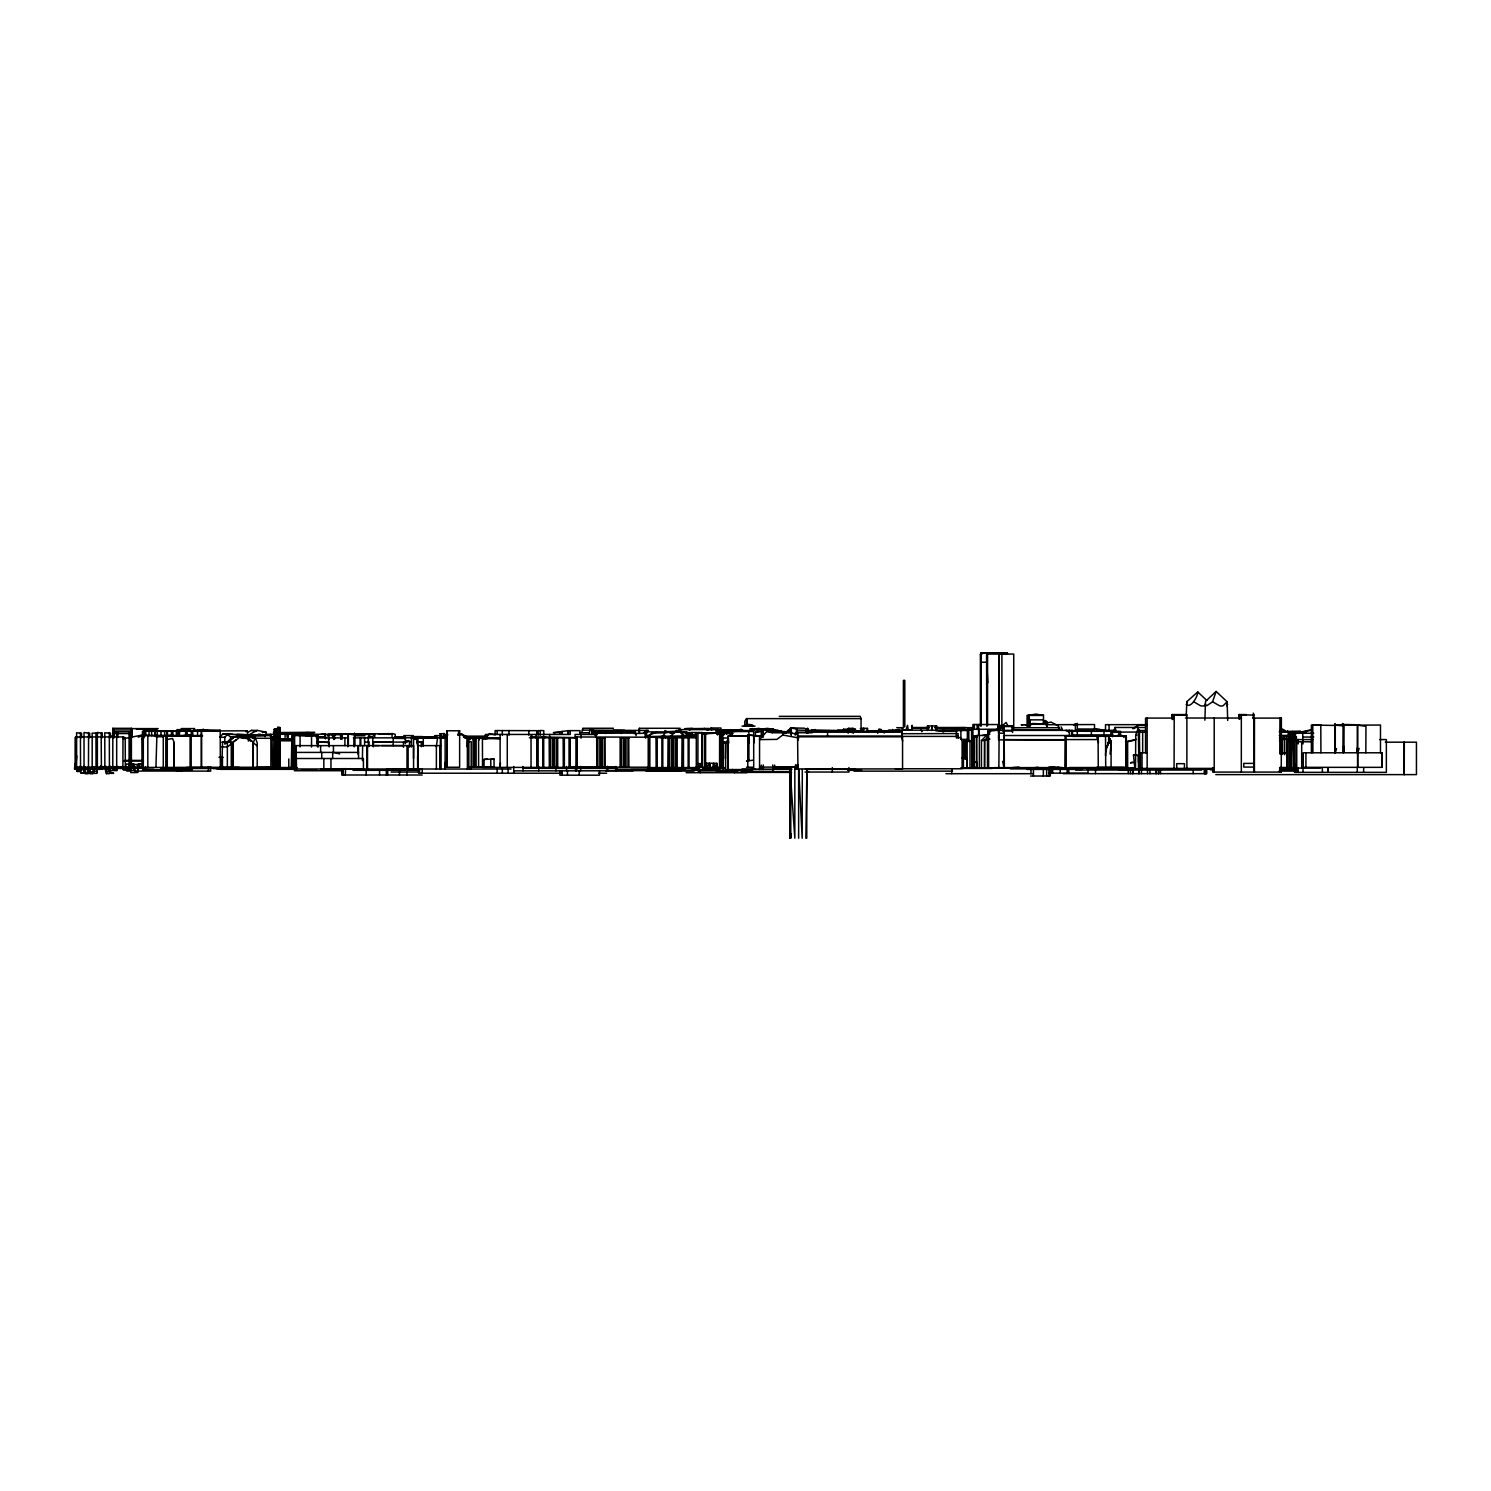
<?xml version="1.0" encoding="UTF-8"?>
<svg xmlns="http://www.w3.org/2000/svg" width="1491" height="1491" viewBox="0 0 1491 1491"><rect width="100%" height="100%" fill="white"/><g stroke="black" fill="none" stroke-linecap="round" stroke-linejoin="round"><path stroke-width="1.5" d="M806.743 838.203L806.873 769.598L805.885 838.203M145.559 735.548L145.578 731M413.547 758.434L413.603 745.63L294.696 745.63L294.696 769.132M720.172 746.376L720.246 737.076M1112.435 735.939L1112.435 734.895L1072.588 734.895L1072.868 736.405L1122.369 736.069M1138.397 762.218L1138.453 755.508L1133.477 754.968L1134.8 768.145L1130.513 768.145M167.439 735.398L167.495 731M1105.651 755.657C1104.458 749.321 1115.249 726.508 1106.937 747.047L1108.614 741.884L1111.075 741.567L1111.075 767.287M171.968 735.398L172.024 731L161.27 731.075M725.371 758.77L725.651 742.816L724.086 742.015L722.874 742.648L725.651 742.648L725.651 770.176M1294.952 763.765L1294.859 768.256L1294.859 731.876L1302.78 731.876L1302.78 740.934M236.435 736.069L264 735.566M467.093 746.823L467.373 737.896M902.279 733.721L902.279 738.082L902.335 736.405L958.154 736.405L958.21 738.082L959.869 737.43M958.154 736.405L958.079 738.082L958.079 733.553L902.148 733.721M1335.19 741.4L1334.762 752.787L1334.762 725.427L1343.671 724.477L1343.671 752.787L1343.577 745.947M846.515 730.665L811.458 729.956M790.994 833.618L790.789 838.203L790.789 767.306L789.932 838.203L789.932 767.306L794.833 838.203L794.833 767.306M945.574 730.795L939.405 730.646M790.286 732.659L790.547 727.869L804.693 728.223M1287.18 764.622L1286.919 769.095L1296.07 769.095M639.099 732.286L639.359 728.298L680.138 728.279M1186.202 715.978L1186.855 701.646L1197.739 691.954L1206.815 700.416M500.436 763.001L500.1 767.399L500.1 734.448M76.731 755.788L75.78 767.157L75.78 736.945L122.989 736.945L125.188 737.616L125.337 768.35L122.337 768.35L122.448 766.672M1204.877 720.172L1205.511 701.385L1216.134 691.433L1227.13 701.776L1227.708 720.451M1295.884 736.647L1294.859 741.083L1293.592 739.611L1313.068 739.573M1110.087 754.092L1111.075 743.077L1108.894 741.903M131.599 728.614L130.742 729.751L131.506 728.26L131.991 733.572L130.761 731.783L115.422 731.783L113.95 733.572L132.233 733.572L130.761 731.783M113.95 738.082L113.95 729.975L112.813 728.316L112.776 770.549L109.775 770.549M1227.708 704.292L1226.571 705.783M196.868 730.404L220.351 730.46L201.453 730.18L201.453 767.287L201.453 730.18M1105.707 767.287L1105.521 735.846L1065.114 735.976L1064.854 767.846M1096.891 738.045L1097.152 735.976M1091.151 730.348L1081.553 730.814M447.058 730.776L446.629 767.25L459.638 767.25L459.638 730.776L447.058 730.776L447.058 767.25M1284.459 731.485L1300.45 731.112M762.628 736.834L763.299 732.472M790.789 731.969L766.859 731.429L759.553 739.611L776.811 739.387L782.775 735.007L783.67 731.429L797.555 734.299L797.965 768.927M1124.121 737.467C1120.934 735.92 1127.289 734.541 1126.357 737.281L1126.357 767.287L1096.891 767.287M1106.303 736.256L1113.032 735.343M354.262 746.823L354.541 733.05L354.933 745.63M807.358 729.341L807.6 728.093L807.824 732.118M277.419 767.287L277.419 728.838L277.736 727.366L279.879 727.366L279.581 767.287M892.326 730.404L899.185 729.434L899.968 731.28M690.519 736.051L692.066 735.808M113.316 737.057L114.267 732.677M581.881 732.249L582.795 728.26L613.416 728.26M853.355 732.323L853.094 731.391M960.838 738.082L962.124 741.307L962.124 768.76L895.439 768.76M605.7 733.591L606.259 731.485L621.728 731.69M621.169 733.591L621.728 731.522M797.965 740.3L798.878 736.815L901.477 736.796L902.558 740.3L902.558 768.927L795.467 768.927L795.467 764.92M1291.933 748.445C1293.573 700.136 1290.572 770.064 1291.653 768.275M999.995 730.404L1001.374 725.465L999.921 725.539L998.336 730.404M772.767 731.391L773.195 729.9L774.668 731.391M293.056 762.926L291.789 767.325L291.789 735.566L300.12 735.566M437.553 738.026L436.304 746.823M717.227 731.485L717.6 730.217L718.532 731.485L717.972 729.341L717.227 731.093M1336.514 748.631L1335.284 752.787L1335.284 725.185L1343.447 725.837L1343.447 752.787M180.43 731.596L181.343 728.577L194.482 728.577L194.613 731.112L193.103 731.112M193.7 731.112L194.482 728.577M1343.671 724.477L1343.298 725.483L1342.534 723.62L1342.254 725.166L1357.276 725.166L1357.276 752.787L1356.996 748.184M1357.798 752.787L1359.14 748.389M1113.777 731.485L1115.007 727.459L1144.939 727.459M636.098 735.641L635.781 733.143L597.276 733.143L595.785 737.318M1227.13 701.776L1223.067 705.783A7.269 5.051 28.9 0 1 1219.563 705.783L1212.593 701.776L1216.134 691.433M1135.527 768.909L1135.732 735.156L1138.323 727.832L1139.031 773.643M248.27 741.083L249.575 737.467L255.241 737.43L257.216 742.891L257.216 767.287L139.017 767.474L142.223 767.548M255.241 737.43L253.265 742.891L253.265 767.287M1043.383 723.974L1032.704 723.508L1030.169 725.241M788.758 731.429L789.652 729.136L790.621 730.273M176.553 730.907L177.038 729.639L190.158 729.639M591.647 734.448L591.647 730.59L590.156 728.969L588.908 734.448M678.163 731.541L679.076 729.602L716.873 729.602L717.525 734.988M980.388 725.8L980.388 654.474L981.041 652.797L1007.431 653.319L981.041 652.797M1186.202 704.479C1191.011 708.989 1198.168 695.533 1197.739 691.954M1006.686 654.419L1007.338 652.797M716.071 731.559L716.873 729.602M943.523 730.851L945.48 730.795M898.887 732.286L899.334 731.224L889.997 731.261L889.531 732.286M1334.408 725.036L1335.023 723.62L1335.768 725.465L1311.39 725.036L1311.39 752.787M285.974 738.94L292.609 738.94M748.78 724.794L745.798 726.042A4.38 1.118 -18.2 0 1 744.214 726.061C743.338 724.104 754.055 723.657 752.825 726.378A3.97 1.435 27.5 0 1 752.396 726.471M842.993 730.199L843.85 732.062L843.589 730.553M1012.538 732.435L1012.538 725.8L1004.244 725.8L1003.965 767.79L1002.697 761.342M333.816 739.611L333.108 734.523L332.381 736.032L333.406 734.019L336.724 734.019L333.406 735.343L333.406 734.019M327.517 736.032L328.244 734.523L333.108 734.523M984.545 740.114L987.433 738.996L988.384 732.621L987.061 739.145L989.931 739.126L984.6 740.114L984.545 767.79L984.6 740.114L986.166 739.499M987.34 735.249L988.458 733.032L989.167 733.796M936.106 727.943L964.248 727.683M227.75 734.206L222.588 734.206L219.717 737.225L224.824 737.225L227.75 734.206L264.746 735.138M862.022 731.056L863.438 728.354L861.817 731.056M401.265 737.56L404.024 738.418L393.307 738.38M1002.343 726.844L1000.032 726.844L998.336 729.938L998.541 733.218L1003.89 733.218L1003.778 730.366M458.11 733.553L459.638 730.776M595.841 735.697L597.276 733.143M270.822 735.566L244.021 735.585L242.437 738.325L243.89 738.25C248.382 732.603 241.896 739.741 246.295 738.231C250.786 732.566 244.692 739.312 248.307 738.12L250.041 735.585L252.762 738.25L270.896 738.306L272.052 737.132L269.722 735.566M324.479 737.43L325.299 734.28L321.105 734.262M156.369 729.882L156.704 728.614M998.038 729.938L1000.032 726.844M744.792 725.875L744.792 721.29L746.544 718.625L861.071 718.625L861.071 730.907M942.964 732.006L943.952 728.633L955.787 728.633L957.073 729.789M114.173 733.572L115.422 731.783M669.962 733.106L670.838 731.876L646.293 731.857L645.361 732.864L646.684 731.857L646.684 736.368M138.253 767.679L142.074 767.902L141.869 738.548L144.441 735.324L202.552 735.585L200.223 735.361M245.493 734.746L237.144 734.336M706.454 763.243L709.455 763.243L706.454 767.325L706.51 763.243M1293.293 768.256L1293.256 736.517L1294.747 734.448M750.681 731.522L752.731 731.522L752.731 730.404L748.911 731.13L748.911 760.634M351.596 734.634L374.707 734.355M356.778 733.889L354.728 736.796M368.389 736.796L370.476 733.889L392.841 733.628L395.264 734.355L395.264 736.796M368.389 736.61L372.657 736.759L375.266 733.889L352.174 733.889M943.113 729.919L943.952 728.633M662.489 736.442L666.123 731.708L676.113 731.242L678.666 731.261L684.406 735.734M169.937 731.335L171.409 731.075L171.465 735.398M487.762 735.678L489.402 733.572L495.273 734.839M173.217 731.075L181.287 731.112L160.581 731.335L176.311 731.093L176.46 735.92M723.079 734.783L724.123 733.46M340.358 736.2L342.483 734.131M786.037 733.181L788.739 729.845L784.974 733.181M726.434 734.355L728.484 731.839M721.849 737.132L726.061 732.1L732.174 734.168M911.597 726.005L912.324 729.733L908.261 729.733L907.479 725.316L906.062 729.733M1288.951 769.095L1288.951 736.871L1290.61 735.007M1295.045 741.157L1291.653 741.064L1294.859 741.064L1294.02 740.263A6.057 2.572 -2.1 0 1 1293.592 739.722L1293.592 739.722M720.936 734.597L723.675 731.596L726.564 732.64M726.061 732.1L721.979 735.454L725.595 731.596M180.448 731.168L181.753 731.168M1047.092 726.751L1047.092 722.259L1045.247 720.563L1043.681 724.291L1031.045 724.291M141.869 738.548L144.907 735.417M981.469 767.716L981.469 740.524L991.44 730.59L994.516 730.59M987.34 737.747L984.507 740.561L981.469 740.524M724.086 742.015L725.185 742.648L727.888 740.226M1045.191 720.582L1043.383 722.259L1047.092 722.259L1045.247 720.563M469.87 739.07L471.454 737.598L486.718 737.393M1212.593 701.776L1206.815 705.69L1204.877 704.237M877.64 733.292L879 729.248L884.126 731.466M670.111 736.517L676.113 731.242M252.911 767.287L252.911 741.81L247.767 737.71L239.697 737.169L227.359 746.991L221.768 746.916M225.644 743.618L232.316 737.169L239.697 737.169M886.362 732.081L888.468 732.081M1000.815 726.807L1006.145 722.464L1008.214 726.434M647.243 736.983L652.07 733.05L664.166 732.882L666.123 731.708M645.976 737.821L644.932 731.41L644.112 732.845L646.684 731.857M668.639 732.342L666.347 732.752M236.1 739.741L230.788 743.45L230.77 742.313M647.84 736.554L681.722 735.939M478.313 737.915L474.585 737.765L473.43 739.443L476.114 739.443M403.465 742.704L406.521 740.58L411.404 742.499L408.459 740.58L403.465 742.704L403.465 747.252M276.32 729.397L274.139 729.397L274.139 766.97L274.642 729.062M1284.161 739.163L1288.69 736.088L1284.552 736.088L1279.595 739.424M1133.682 728.633L1138.714 725.278L1146.206 725.017M245.754 731.652L247.077 730.795L247.916 735.175M676.318 730.329L679.281 730.627M203.54 731.019L247.077 730.795M1130.532 762.87L1132.209 762.05M1120.281 736.256L1121.772 736.014M1132.694 728.633L1138.285 725.278L1145.815 725.017M426.948 738.343L428.364 737.486M1075.85 724.738L1073.818 724.756L1077.378 723.545L1077.266 735.231M1073.818 724.756L1077.378 723.545M689.42 730.124L692.402 728.354L684.872 728.689L708.971 728.447M249.948 734.224L257.328 730.422L266.013 732.118L266.013 735.193M247.581 732.361L251.345 730.422L257.328 730.422M1058.163 726.862L1059.467 730.087L1012.408 729.565M1061.07 726.862L1062.375 729.285L1059.467 729.285M728.801 743.003L728.13 736.368L731.41 735.883L731.41 731.522L735.119 731.522M974.182 736.386L975.822 736.647M1105.521 735.846L1126.283 735.846M755.471 732.472L763.299 730.963L755.471 731.82L755.471 735.715L753.7 736.219L754.055 742.872M644.839 736.983L656.599 732.137M973.399 736.479L973.567 767.79M975.822 736.945L975.729 735.939L975.412 736.945M1134.8 762.386L1130.607 762.852M1205.306 705.336L1204.243 705.746A7.194 5.125 28.3 0 1 1200.516 705.746L1193.788 701.814M974.033 736.535L972.598 736.722L972.598 767.79M469.59 739.145L473.057 737.84L473.057 766.821M972.002 767.79L972.002 736.945L975.729 735.939M982.159 735.492L989.894 734.075M975.412 736.666L977.034 736.945M973.232 736.945L977.034 736.088M347.813 746.823L347.813 733.889L354.262 733.889M138.234 737.132L144.236 735.156M856.412 730.832L850.988 732.472L857.791 730.832M487.352 738.66L482.562 738.66L486.047 737.635M753.7 736.219L761.286 735.715L761.286 731.82M782.346 732.901L788.664 732.733M1290.106 734.373L1292.25 734.057M558.361 732.491L553.385 732.659L567.941 730.702L568.593 733.013M671.323 733.087L675.442 731.969M417.294 742.294L423.22 741.773L423.22 746.339M973.083 762.162L976.866 762.367L976.866 767.343L973.083 767.343L973.083 762.162L975.095 761.733M1286.919 742.257L1286.808 769.095L1286.919 740.692L1288.466 740.319M218.916 768.051L222.923 767.101M150.125 731.168L162.072 731.019L160.581 731.019M161.326 736.069L202.459 736.069M1045.116 723.415L1051.062 722.091L1057.1 725.26M1300.618 732.23L1292.026 733.647L1293.741 733.628M1297.86 732.715L1312.36 729.49M1299.201 732.92L1310.328 730.441M1127.438 767.902L1127.438 741.773L1134.819 740.17M878.05 731.168L883.529 731.168M1125.575 741.717L1136.403 739.35M957.464 729.714L956.421 729.863M166.899 767.157L166.899 739.611L172.471 738.474L174.242 742.593L174.242 767.157M218.413 730.944L217.481 731.41L218.767 730.87M148.783 731.075L156.462 731.335L143.937 730.981L143.937 737.97M123.213 738.79L144.236 734.634M298.778 735.566L311.544 735.79L311.544 747.047M745.165 731.298L767.53 728.354L772.767 729.379L772.767 732.472M672.571 732.827L681.07 731.224L670.335 732.901M712.251 732.957L702.559 733.907L719.631 732.957L719.538 771.108M729.453 731.485L741.456 729.285M194.892 731.112L203.932 729.453L193.439 730.46M458.11 734.765L462.061 734.224L467.373 737.039L467.373 769.132M457.7 735.026L462.061 734.224M972.002 736.945L973.232 736.722M1076.763 731.503L1084.889 730.068M1288.466 742.257L1289.286 734.355L1295.772 733.423M843.589 730.18L855.554 729.211L843.589 729.211L843.72 730.553M1029.61 722.874L1028.324 715.438L1035.928 714.077L1040.308 714.897M957.986 729.845L965.478 729.845M753.999 729.155L758.49 728.354L767.697 729.994M957.874 729.658L959.328 729.826M772.114 730.851L773.344 730.665C747.736 727.85 736.815 729.434 772.767 729.379M753.011 760.168L746.506 761.193L749.433 760.168M686.084 734.112L688.32 733.553L686.587 731.969L678.666 731.261M1033.748 767.79L1038.146 767.213M960.8 729.919A7.865 0.988 -7.6 0 1 960.111 729.546L960.111 729.509A7.94 0.988 -5.6 0 0 960.577 729.714L967.994 729.621A7.902 1.118 7.2 0 0 970.697 730.012M484.053 766.97L484.053 759.422L487.333 759.012M469.311 766.821L494.043 766.97L494.043 759.012L490.781 759.404L490.781 766.97M967.379 729.602L970.753 729.863M159.686 731.335L154.84 731L155.008 735.548L154.84 731L159.686 730.888L149.025 731.056L149.025 735.603M620.368 737.765L628.885 737.933L620.368 737.765L620.368 767.213M728.204 770.176L728.13 736.107L748.557 735.79L731.41 735.883M965.907 729.863L969.858 729.863M227.508 734.653L230.565 736.834L237.088 736.219M596.68 737.747L605.197 737.877L596.68 737.747L596.81 767.213M1025.454 724.906L1026.908 724.794M1012.408 767.585L1019.117 767.064M676.653 767.585L676.653 737.784L689.047 737.896L689.047 767.585M1279.52 740.412L1282.651 740.188M688.917 737.784L696.297 737.784L695.086 736.759L647.411 736.759L662.787 737.896L662.787 767.585M662.787 737.896L676.784 737.896L676.784 767.585M529.435 737.765L543.712 737.877L543.712 767.399M543.563 737.765L557.69 737.877L557.69 767.399M557.541 737.765L577.092 737.691L577.092 767.399M1064.928 735.827L1069.438 735.529L1069.438 730.366M177.727 731.335L181.287 731.13L167.067 730.963L167.067 735.398M441.616 733.702L439.621 733.814L444.579 733.591L444.579 737.97M731.783 731.354L738.753 731M170.421 731.261L176.18 730.963M688.357 732.621L689.848 732.547L691.544 736.461M973.884 767.79L973.884 736.274L976.698 736.834M151.616 731.168L157.207 731.242L154.747 731.075M633.712 733.572L645.976 733.199M180.691 731.13L143.937 730.981M1127.438 741.773L1127.494 767.902M308.525 735.79L315.309 735.603M1291.187 734.057L1295.679 734.168M363.618 733.852L364.773 733.814M972.523 741.176L963.671 740.934L963.671 759.161M266.199 734.336L274.866 734.28M270.393 734.28L271.996 736.684L275.705 736.629M854.883 730.031L851.212 729.211M500.23 737.915L471.454 737.598M370.215 733.852L372.172 733.814M689.382 733.814L690.78 733.796L677.492 731.41M221.768 767.287L222.588 742.108L231.273 742.313L231.273 767.287M1001.225 654.139L1007.506 654.064M1028.324 715.438L1042.507 715.438M1186.873 768.405L1186.873 714.935L1185.475 714.58M806.072 732.1L806.072 728.801L807.824 728.782M361.325 733.982L337.506 734.131M940.896 731.019L944.157 731.559L944.232 730.609L937.932 730.665M742.481 730.087L716.034 730.758L742.648 731.224M183.71 735.398L185.313 735.398M469.106 738.175L473.057 738.138M225.644 742.313L221.768 742.127M980.388 654.474L981.842 654.456M182.815 731.13L185.629 731.13L185.629 734.373L187.121 735.249L192.712 735.249L192.712 731.112M124.051 760.988L143.471 760.969M202.944 730.46L207.976 730.441M613.025 730.31L648.473 730.478L645.771 730.478M940.896 730.925L944.772 730.925M110.446 737.71L110.446 733.181L104.761 732.771L104.873 768.35L104.91 766.337M102.283 737.765L102.283 733.237L101.164 733.237L101.407 768.275L104.407 768.275L104.37 766.467M1121.232 732.081L1137.279 732.062M287.167 734.243L288.248 734.243L288.248 737.43M286.011 738.996L291.77 738.996M981.115 662.246L986.725 662.246L987.769 682.803M1028.79 714.823L1043.514 714.823L1043.439 724.384M1171.945 714.58L1186.072 714.58M1246.29 714.58L1239.096 714.58L1239.096 719.184M1246.271 714.729L1239.86 714.729L1254.024 715.121L1254.117 772.077M779.234 716.351L860.195 716.351L861.071 718.625M1174.33 718.084L1145.554 718.084L1145.554 752.787M1185.475 718.01L1241.444 718.047M1252.664 718.103L1281.384 718.103L1281.254 772.077L1212.686 772.077L1212.686 767.567M1030.02 719.855L1043.439 719.855M1028.194 724.738L1027.672 727.291M1045.116 724.738L1094.524 724.551L1094.524 729.379L1077.359 729.379L1100.097 729.416M1146.803 724.663L1105.521 724.663L1105.521 731.224M1312.77 724.701L1320.914 725.371L1312.77 724.701L1312.9 752.787M1342.254 724.775L1356.885 724.775L1342.142 724.44M1026.982 724.924L1021.223 724.831L1022.677 724.924M1357.928 725.166L1365.961 726.397L1365.831 752.787M1343.447 725.837L1343.316 752.787M741.978 726.136L755.061 726.136M1002.679 726.508L1012.203 726.564L1012.501 730.925L1002.977 730.925L1002.679 726.564L1002.977 730.925L1001.374 725.465M997.833 726.937L999.585 726.937M912.362 727.571L929.173 727.571M934.54 727.571L966.149 727.571M896.725 727.683L903.416 727.683M912.194 727.683L928.241 727.683M935.118 727.683L974.089 727.683M710.48 727.999L720.936 727.999L720.936 730.105M901.216 727.906L903.136 727.906M912.865 727.943L929.135 727.943M112.813 728.316L130.873 728.316M277.736 727.366L280.084 728.018L280.084 767.287L274.959 767.287L274.959 729.099L277.624 729.099L277.624 767.287M158.195 728.614L130.742 728.614L130.742 729.751M862.32 728.633L864.65 728.633L860.326 728.633M589.653 729.024C592.523 726.881 597.108 734.821 593.176 730.59L591.647 730.59M790.547 727.869L790.789 732.659L791.069 728.093L796.529 728.894L796.921 732.976M1280.545 729.043L1285.317 730.739M136.445 729.229L156.704 729.229M274.139 729.397L278.761 729.211M708.225 729.453L713.723 729.453M769.412 729.192L773.512 729.192L775.544 731.857L775.544 730.329M1000.405 729.211L967.361 729.341L967.361 741.456L968.815 741.251L968.815 729.341M957.092 729.639L964.472 729.639M113.95 729.975L131.991 729.975M772.636 730.087L781.918 730.981L771.369 730.981M796.921 730.087L815.502 730.553L815.186 729.49M888.487 730.068L891.32 730.068M1093.854 730.05L1077.266 730.348M1139.105 729.956L1139.683 768.909M582.366 730.124L589.411 730.124M624.58 730.366L592.02 730.143M715.531 730.199L742.648 730.273M771.369 730.273L778.097 730.329M837.569 730.18L845.192 730.18M895.83 730.124L968.516 730.273M1100.488 730.348L1114.392 730.31M1139.683 730.515L1145.908 730.534M177.261 730.441L181.101 730.441M187.698 730.46L189.692 730.46M718.532 731.485L718.382 730.217L751.389 730.609M967.64 730.441L945.946 730.795L948.071 730.832M1072.327 731.224L1065.823 730.478L1069.774 731.224M1069.215 730.646L1087.722 730.646M806.277 730.888L863.419 730.739M867.93 730.739L893.482 730.739M935.621 730.739L957.278 730.795M205.441 731.112L142.465 731.168L142.465 737.97M866.122 731.261L873.186 731.261M1069.215 731.056L1082.559 731.168M1084.292 731.298L1120.449 731.298L1120.449 735.846M1279.446 731.224L1286.155 732.1M731.41 731.522L748.557 731.522M808.383 731.354L812.781 731.354L812.166 732.789L795.523 732.696L795.243 735.138M880.734 729.155L880.734 731.466L889.997 731.261M262.081 732.118L266.013 732.118M635.446 731.69L595.133 731.69L595.133 735.454M780.445 731.857L789.019 731.932M866.718 732.193L861.425 730.832M599.829 732.193L605.98 732.193M796.287 732.211L902.241 732.193M1139.683 732.249L1145.908 732.249M1279.334 732.1L1288.243 732.1L1288.243 735.417M89.721 737.803L89.721 733.292L84.018 732.51L84.055 773.251L81.036 773.251L81.11 766.579M273.375 732.547L275.518 732.547M278.537 732.547L314.75 732.267M681.499 732.547L684.089 732.547M702.298 732.528L690.799 732.528L690.799 736.051M787.378 732.305L791.777 732.305M1305.855 732.528L1288.243 732.528L1287.516 730.925L1287.255 732.1M81.558 737.747L81.558 733.218L76.619 732.771L76.619 767.101M97.362 767.157L97.362 732.566L98.499 732.566M305.003 732.677L309.084 732.566M722.576 732.845L695.496 732.845L695.496 737.43M773.959 732.771L782.533 732.771M112.887 732.92L117.808 732.92L117.808 737.486M726.974 733.497L733.087 733.497M1301.419 733.274L1313.72 733.274M1289.622 768.275L1289.622 733.553L1291.001 733.553L1291.001 768.275M279.954 737.43L279.954 734.224L281.501 734.224M258.465 734.224L260.44 734.224M279.339 734.28L350.59 734.262M185.629 734.373L192.712 735.249M304.388 734.28L300.231 734.243M595.785 734.448L575.097 734.448L575.097 738.157M328.244 734.523L341.924 734.783L341.924 739.35M447.896 734.895L443.833 734.895L443.833 737.896M696.446 734.802L692.402 734.802L692.197 736.498L692.197 732.528M747.774 735.026L753.011 735.473L747.774 735.026L747.774 767.25M1117.393 735.343L1121.772 735.343M1135.732 735.156L1136.962 735.156M244.021 735.585L250.078 735.585M264.764 735.566L265.901 735.566M403.763 735.603L413.268 735.603M434.85 735.641L442.026 735.641M681.722 737.542L682.543 735.622M987.079 735.436L976.698 735.436L976.698 767.79M1072.756 735.529L1003.965 735.529L1003.965 767.79M1279.334 735.417L1289.529 735.417M298.778 735.361L311.544 735.79M356.666 735.808L364.866 735.808M696.39 735.939L687.146 735.939L694.545 737.225M755.471 735.715L761.286 735.715M110.073 736.107L114.49 736.107M144.385 735.398L156.835 736.069M434.496 736.144L435.707 736.144M463.533 736.144L487.613 736.144M728.13 736.107L748.911 736.107L749.265 742.798M797.648 732.211L797.648 736.014L902.241 736.014L902.39 737.3M1065.114 735.976L1098.084 736.032L1098.271 767.846M315.831 736.74L324.479 736.722M411.367 736.573L422.549 736.573M163.283 767.157L163.283 736.759L155.94 736.759L156.89 735.548L155.94 767.157M394.891 736.796L401.694 736.796M434.403 736.871L431.626 736.796L433.154 736.871M479.096 736.964L486.476 737.001M530.554 736.759L577.092 737.691M1288.951 736.871L1290.498 736.871M398.004 737.057L399.756 737.057M400.669 737.132L405.272 737.132M412.187 737.132L437.105 737.132M439.696 737.15L444.057 737.15M463.608 737.15L486.867 737.15M575.861 736.964L648.641 737.206M720.004 737.076L720.973 737.076L720.973 767.325M1302.649 737.057L1313.832 737.057M401.135 737.337L405.608 737.337M412.299 737.337L436.882 737.337M439.864 737.486L445.809 737.337M463.738 737.244L481.798 737.281M240.386 737.71L247.767 737.71M271.138 737.654L276.021 737.71M393.307 738.008L404.956 737.747M411.572 737.84L436.919 737.747M439.938 737.747L445.324 737.747L353.348 737.896M1279.502 737.579L1283.919 737.579M316.577 737.896L347.813 737.896M486.774 738.026L466.366 737.896L461.036 734.224M722.147 737.989L728.503 737.989M1279.502 738.064L1283.919 738.064M412.802 738.213L419.642 738.213M464.838 738.175L487.687 738.175M482.544 738.66L500.1 738.66M1282.651 754.502L1282.651 738.735L1289.622 738.735M278.985 739.182L292.199 738.996M279.879 739.238L293.242 739.238M960.894 739.35L968.665 739.35M1282.651 738.735L1289.324 739.256M271.53 739.741L276.115 739.741M1065.114 739.685L1004.17 739.666L1064.76 740.114M1379.734 739.573L1386.35 739.573L1386.35 772.357L1294.523 772.357L1294.523 739.573M998.579 735.436L998.672 739.871L1004.095 739.871M1098.271 739.573L1066.214 739.573L1066.009 736.032M963.671 740.934L965.124 740.934L965.124 759.068M1286.919 740.692L1288.951 740.692M965.124 741.139L973.232 741.139M970.865 741.325L962.962 741.456L962.962 759.161M973.027 741.325L971.573 741.325L971.573 729.323M417.219 741.773L423.22 741.773M468.864 741.642L471.212 741.642L471.212 769.132M1296.741 741.791L1312.471 741.791M364.643 742.164L368.929 742.164L368.929 746.488M372.974 746.451L372.974 742.089L407.229 742.089M1385.307 742.183L1416.45 742.183L1416.45 774.612L1215.78 774.612M231.273 742.313L225.887 742.313L225.887 743.301L233.919 737.318L226.129 743.301L226.129 742.313M329.176 742.425L316.875 741.978L329.176 742.425L329.176 746.861M372.974 742.089L393.046 742.089M1108.167 743.077L1111.075 743.077M440.87 745.63L417.573 745.63L417.573 739.35M358.586 752.415L296.224 752.415L296.504 769.132M1280.024 752.75L1284.962 752.843M1147.157 752.787L1140.429 752.787L1140.429 768.405L1214.214 768.405M1279.912 752.843L1286.528 752.843M219.009 757.279L223.128 757.279M961.956 757.857L967.193 757.857L967.193 767.94M296.355 758.509L363.413 758.509L363.413 769.132M484.053 759.422L494.043 759.012M124.573 760.391L142.689 760.391M713.835 763.299L716.854 763.299L716.854 767.325L713.835 763.299L713.835 767.325M700.975 763.616L697.956 763.616L700.919 767.325L700.975 763.616L700.919 767.325M1254.099 763.392L1243.792 763.392L1243.792 767.082L1254.099 767.082M130.556 764.193L125.822 764.063L125.784 767.94M131.189 764.249L134.209 764.249L134.358 768.182L137.657 768.033M141.943 764.119L138.346 764.138L138.178 771.052M137.396 764.473L130.257 764.361L130.332 768.126L133.463 768.051L133.258 764.361M141.459 764.324L138.439 764.324L138.458 768.033L146.099 767.865M95.964 766.914L92.181 766.914L92.181 733.125L97.101 733.125L97.101 737.616M138.663 766.877L139.092 767.995L138.812 764.082M257.291 766.877L272.518 766.877L272.052 737.132M775.618 766.97L795.691 766.97M125.281 767.194L75.128 767.157L75.128 737.449L77.588 737.449L75.78 736.945M126.362 767.25L133.184 767.213M296.448 767.325L291.248 767.325L291.789 743.077M469.59 767.25L485.171 767.25M571.333 767.12L648.436 767.213L648.436 736.964M695.496 767.325L722.576 767.325L722.408 732.845M746.506 767.231L753.011 767.25M759.553 767.101L797.965 767.101M114.49 767.38L133.5 767.977M134.19 767.492L145.428 767.697M186.282 767.455L210.306 767.455M219.717 767.399L239.268 767.399M266.144 767.548L297.026 767.548M596.437 767.399L482.544 767.399L482.413 738.026M607.657 767.38L616.752 767.38M647.411 767.585L696.297 767.585L696.297 732.845M721.234 767.492L723.862 767.492M994.273 767.641L1062.748 767.585M1069.215 767.53L1124.139 767.53M1279.912 767.492L1286.528 767.492M101.015 767.977L104.035 767.977M109.383 767.884L112.403 767.884M113.446 767.865L129.027 767.902M134.19 767.828L137.619 767.902M150.777 767.716L153.797 767.716M162.034 767.772L181.399 767.716M190.662 767.716L296.504 767.716M647.84 767.884L692.532 767.884M711.747 767.958L724.402 767.958M960.894 767.753L1134.819 767.902M80.328 768.163L83.347 768.163M88.584 768.107L91.622 768.107M92.74 768.238L95.778 768.238M105.171 768.033L108.563 768.294M109.458 767.995L112.664 768.238M113.614 767.995L125.281 768.089M126.101 768.033L129.382 768.07M145.745 768.014L142.596 768.033L142.745 766.989M191.109 768.051L240.256 768.145M662.321 768.051L687.314 768.107M702.485 768.256L724.645 768.089M773.941 768.256L791.46 768.256M962.962 768.033L1012.072 768.033M1081.143 768.107L1115.753 768.107M1279.52 767.977L1287.721 767.977M1288.951 768.275L1295.045 768.256M1296.741 768.089L1320.56 768.089M76.209 768.294L79.228 768.294M80.365 768.555L83.384 768.555M84.484 768.294L87.503 768.294M88.64 768.424L91.659 768.424M96.915 768.312L99.916 767.362M104.445 768.443L101.108 768.405L100.866 766.113M114.882 768.312L121.032 768.461M160.953 768.48L209.97 768.48M228.067 768.312L238.895 768.312M523.024 768.294L617.293 768.405M662.172 768.461L696.185 768.461M962.496 768.443L992.372 768.443M74.643 768.778L79.284 768.722M80.421 768.89L83.44 768.89M84.521 768.685L106.401 768.816M107.445 768.685L110.483 768.685M126.772 768.834L129.773 768.834M213.008 768.629L294.342 768.629M321.105 768.871L362.76 768.871M386.877 768.741L419.716 768.741M669.422 768.629L684.537 768.629M691.507 768.816L698.068 768.816M848.584 768.76L854.828 768.76M1010.413 768.871L1082.485 768.871M1133.477 768.909L1212.369 768.909M79.321 769.095L74.55 769.076L74.643 767.101M84.875 769.095L96.039 768.965L95.964 733.125M98.425 768.927L102.245 768.946M122.467 769.114L125.505 769.114M216.941 768.965L511.059 769.039M615.448 769.17L672.46 769.17M696.111 769.114L698.068 769.114M741.978 769.058L755.061 769.058M1086.883 768.983L1213.86 769.207M76.339 769.431L79.731 769.449M80.458 769.3L83.981 769.468M92.293 769.226L84.614 769.412L84.689 767.567M97.4 769.337L100.419 769.337M220.146 769.337L294.622 769.337M675.852 769.524L685.375 769.524M751.949 769.3L791.926 769.3M805.345 769.3L855.443 769.3M1027.075 769.412L1082.205 769.393M1118.306 769.505L1129.563 769.505M1287.758 769.3L1295.754 769.3M80.011 769.654L76.395 769.617L76.47 767.175M80.421 732.771L80.551 769.542L83.571 769.542L83.645 766.374M142.465 769.654L192.376 769.654M630.917 769.542L677.66 769.542M728.13 769.561L774.668 769.561L774.668 765.069M1210.077 769.785L1211.959 769.785M1279.502 769.766L1295.325 769.766M116.783 770.046L113.763 770.046L113.67 766.523M123.399 770.101L126.12 770.101M301.424 770.12L316.614 770.12M696.837 769.841L697.881 769.841M699.447 770.064L719.538 770.064M1075.551 770.008L1201.709 770.064M352.976 770.325L419.884 770.325M631.438 770.288L635.408 770.288M684.649 770.307L752.452 770.176M847.671 770.362L861.649 770.195M294.305 770.717L342.669 770.717M605.253 770.605L668.639 770.661M716.09 770.772L723.079 770.772M76.88 771.033L79.955 770.996M136.408 771.052L181.958 771.052M513.705 770.866L632.93 770.772M664.166 771.071L694.042 771.052M734.001 770.866L697.881 770.866L697.956 732.845M1279.11 771.089L1294.989 771.089M93.989 771.182L97.027 771.182M176.553 771.108L210.66 771.108L210.66 766.672M646.125 771.201L681.089 771.201M717.395 771.108L737.654 771.108M854.008 771.145L952.563 771.145M80.253 771.537L77.197 771.425L77.197 767.716M134.805 771.648L137.843 771.648L138.067 766.393M776.047 771.63L791.274 771.63M807.06 771.63L808.774 771.63M89.889 771.835L92.908 771.835M134.712 771.947L137.787 771.816M391.108 772.04L419.866 772.04M741.12 772.04L791.423 772.04M805.047 772.04L848.919 772.04L848.919 767.585M85.099 772.599L88.137 772.599M133.761 772.599L130.742 772.599L130.761 768.89M134.563 766.057L134.675 772.524L137.694 772.524L137.545 766.057M733.945 772.357L791.516 772.413M80.999 772.86L84.018 772.86M686.14 772.692L746.972 772.692M93.001 773.195L89.982 773.195L90.038 768.294M110.483 773.065L113.521 773.065M562.237 773.214L418.636 773.214L418.636 768.834M598.543 773.214L606.707 773.214M1048.956 773.158L1088.02 773.158L1088.02 768.555M113.558 773.344L110.539 773.344L110.464 766.374L110.446 768.461M106.439 773.643L106.532 768.107L106.401 773.643L109.458 773.643L109.309 732.771M945.946 773.699L1033.431 773.699M1063.083 773.643L1206.759 773.643L1206.759 769.17M422.195 775.003L341.737 775.003L341.737 768.573M1030.561 776.028L1050.316 776.028L1050.316 769.114M1101.83 730.609L1104.048 730.627M1102.595 730.963L1105.856 730.963L1101.364 730.907M186.375 731.075L190.102 731.093M1292.697 733.702L1294.747 733.907M279.954 734.224L297.082 734.262M347.813 733.926L354.933 734.019M302.859 734.243L314.228 734.262M311.004 734.317L295.964 734.262M393.941 737.374L400.389 737.393M278.985 739.35L292.609 739.35M1002.381 767.865L1003.648 767.865M579.664 732.715L588.181 732.733M614.18 732.827L593.66 732.752M381.435 745.575L402.533 745.63M375.154 745.575L379.348 745.593M1186.873 714.935L1172.653 714.841L1174.218 714.841L1174.088 768.405M281.985 734.243L286.421 734.262M290.521 734.28L292.627 734.28M292.944 734.262L294.473 734.28M168.968 735.398L170.44 735.398M278.929 740.766L292.273 740.859M976.866 762.367L974.704 761.733M1176.679 714.86L1184.413 714.916M948.537 730.832L950.158 731.019M1292.492 740.244L1294.02 740.263M222.588 734.206L232.652 734.317M806.482 732.771L808.271 732.789L808.047 731.13L806.277 731.13L806.482 732.771L806.072 728.801M1292.697 733.87L1294.076 733.889M728.204 741.288L727.85 770.176M742.648 730.515L726.788 730.273L726.788 731.335M470.448 737.244L473.579 737.318L474.063 739.126M903.937 729.938L905.13 729.975M1293.256 736.517L1294.859 736.554M466.888 737.654L473.057 737.84M156.462 731.075L158.381 731.13M1289.622 733.553L1294.076 733.702M432.241 736.796L433.788 736.871M695.44 736.051L689.923 735.734L693.595 737.374M978.599 729.416L977.145 729.323L977.145 724.551M241.281 737.355L245.288 737.616L251.14 741.362M115.497 767.38L118.516 767.567M848.081 732.156L848.286 728.354L853.243 728.354L853.243 731.783M913.051 727.888L919.966 728.335M690.948 735.715L695.831 735.995M119.168 767.455L122.187 767.66L119.038 767.138M162.053 731.335L157.226 730.981L157.226 735.529M164.681 730.963L169.527 730.888M1050.894 767.064L1059.169 767.585M971.592 729.845L969.467 729.602A8.089 1.51 1.2 0 1 968.069 729.807M878.684 731.112L881.982 731.373M500.23 738.604L485.414 737.915M1048.844 767.045L1059.169 767.79M1093.667 729.248L1103.601 730.087M1094.86 729.248L1104.812 730.087M125.878 767.231L128.897 767.492M138.7 767.175L141.72 767.436M996.454 729.285L997.926 729.416L997.926 724.551L972.933 724.496L972.803 767.79M681.722 735.417L696.39 736.834M689.923 736.2L695.44 736.722L682.114 735.417M145.801 767.399L142.782 767.94M725.185 742.76L727.85 743.04L728.354 747.569M1057.902 767.213L1062.3 767.79M849.031 729.211L855.554 730.199M156.872 735.361L158.232 735.585M718.532 730.534L724.253 731.485L724.253 730.273M390.307 734.355L378.509 734.038L379.646 734.355M97.362 732.566L102.283 733.237M1300.003 732.23L1304.345 732.882M883.623 730.739L874.434 731.112M782.775 735.007L797.965 737.803M1084.609 730.068L1091.375 731.261L1091.375 735.958M1133.477 754.968L1138.453 755.508L1138.453 768.909M251.345 730.422L255.725 731.28M546.023 737.43L541.941 736.629L545.762 737.43M610.676 732.733L606.259 731.485M339.687 753.943L333.444 752.415L333.444 745.63M684.201 736.125L688.395 737.169M940.579 730.646L942.051 730.609M862.786 730.832L866.718 731.839M766.859 731.429L772.767 733.013M718.681 730.292L722.166 731.373M725.017 732.1L731.727 734.467M880.734 731.466L884.48 732.864M748.37 725.427L753.253 725.558M664.8 730.553L667.838 731.895M1098.494 737.654L1097.022 736.256L1098.047 735.846L1098.438 742.872M704.311 728.354L707.796 730.273M685.767 733.497L689.159 735.38M879 729.248L881.759 731.13M368.929 742.164L367.681 741.288L368.352 742.164M686.587 731.969L691.395 735.79M253.265 742.76L257.216 745.91M262.36 734.373L263.516 735.343M656.003 737.784L656.152 767.585M1282.577 729.08L1285 731.242M1030.467 714.748L1041.519 714.748M240.293 735.771L242.753 738.064M404.024 737.989L405.067 739.014M163.283 736.759L162.314 735.548L163.134 736.759M773.549 731.391L772.357 729.9L773.344 731.391L773.475 730.273M1118.865 736.014L1118.865 732.305L1112.435 732.305L1112.435 736.703M955.787 728.633L956.607 729.882M773.512 729.192L775.245 731.857M698.273 769.412L700.155 772.692M732.677 769.412L734.467 772.692M1186.873 701.683L1187.432 702.764M1110.068 739.163L1111.224 741.586M1109.9 739.163L1111.075 741.567M265.193 736.573L264.447 734.988L264.858 736.573M142.763 737.672L143.211 738.66M892.531 729.434L893.482 731.727M847.82 732.23L848.211 733.181L848.211 731.746M1011.494 725.837L1012.203 727.72L1059.169 727.72L1059.169 729.248L1058.48 725.837M1253.26 713.127L1254.024 715.121M789.652 729.136L790.062 730.31M1293.088 734.373L1294.188 737.896M1115.007 727.459L1116.256 731.596M1292.641 734.392L1293.592 737.896M1059.467 730.087L1012.501 730.087M790.901 731.354L791.274 734.765M797.648 736.014L797.815 737.3M843.589 729.211L843.85 732.062M661.296 737.933L661.147 736.368L665.34 736.368L665.471 737.933M716.966 730.087L717.283 733.833M972.971 750.085L972.188 745.668L972.933 754.521M645.249 731.951L645.361 733.255M974.35 752.396L973.753 739.219L974.35 747.326M639.359 728.298L639.602 732.286M798.747 769.598L802.177 838.203L802.288 769.598M1108.857 735.846L1108.894 743.077M444.858 762.441L445.138 769.132L445.138 734.895M902.335 736.405L902.39 738.082M902.465 737.747L902.558 741.307M576.439 766.467L576.495 770.866L576.495 766.467M417.629 756.31L417.704 769.132L417.704 739.35L413.51 739.35L413.603 769.132M354.262 737.896L354.28 745.63M1404.317 742.183L1404.242 774.612M1404.187 742.183L1404.187 774.612M1381.84 752.787L1381.84 767.343M1380.48 752.787L1380.48 725.036L1355.636 725.166M1363.706 767.995L1363.575 772.357M1357.798 725.036L1357.779 767.343M1357.555 752.787L1357.555 767.343M1357.257 767.995L1357.257 772.357M1335.097 724.477L1335.097 752.787M1327.996 767.995L1327.996 772.357M1327.791 767.995L1327.791 772.357M1322.293 767.995L1322.442 772.357M1320.802 724.701L1320.914 752.787M1305.93 752.787L1305.93 767.343M1303.022 739.573L1303.022 743.953M1303.022 767.995L1303.022 772.357M1301.699 741.791L1301.699 768.089M1298.176 739.573L1298.176 743.953M1298.176 767.995L1298.176 772.357M1296.816 731.876L1296.816 733.274M1296.741 739.573L1296.741 772.357M1296.387 731.876L1296.387 733.274M1296.387 736.703L1296.387 741.213M1295.399 731.876L1295.399 741.064M1284.702 739.256L1284.702 754.744M1281.123 718.103L1281.16 754.073M1281.16 767.567L1281.123 772.077M1280.061 718.103L1280.024 754.073M1280.061 767.567L1280.024 772.077M1254.471 718.103L1254.416 772.077M1253.26 714.58L1253.26 718.103M1241.332 715.121L1241.332 772.077M1239.636 714.58L1239.655 719.184M1239.301 714.58L1239.301 718.047M1214.214 718.01L1214.214 772.077M1206.051 769.17L1206.144 773.643M1205.828 769.17L1205.809 773.643M1205.697 769.17L1205.697 773.643M1193.247 769.17L1193.154 773.643M1184.413 768.555L1184.488 763.672L1176.679 763.672L1176.753 768.555M1172.727 714.58L1172.727 719.594M1172.448 714.58L1172.466 719.072M1172.168 714.58L1171.945 719.072M1160.427 769.17L1160.538 773.643M1156.159 769.17L1156.159 773.643M1156.01 769.17L1156.01 773.643M1149.841 769.17L1150.008 773.643M1147.418 769.17L1147.585 773.643M1147.157 718.084L1147.157 768.405M1142.665 732.249L1142.665 752.862M1142.031 752.787L1142.031 768.405M1141.454 769.17L1141.454 773.643M1139.478 729.956L1139.478 768.909M1138.863 769.17L1138.863 773.643M1132.862 769.17L1132.862 773.643M1132.694 769.17L1132.694 773.643M1130.364 769.17L1130.476 773.643M1128.184 769.17L1128.314 773.643M1126.059 735.958L1126.059 767.287M1110.907 731.149L1110.907 735.976M1109.043 724.663L1109.043 731.354M1108.614 735.958L1108.614 743.077M1104.03 731.149L1103.955 736.554M1095.568 769.17L1095.456 773.643M1075.384 724.756L1075.384 730.515M1072.551 735.529L1072.551 730.366L987.862 730.366L987.862 767.79M1071.973 731.056L1071.973 735.193M1068.73 768.648L1068.73 773.158M1068.376 730.478L1068.376 732.062M1068.059 768.704L1068.059 773.158M1067.183 768.704L1067.183 773.158M1066.214 739.592L1066.214 767.846M1060.138 768.611L1060.269 773.158M1052.609 768.611L1052.609 773.158M1052.012 768.76L1052.012 773.158M1048.937 769.114L1048.937 776.028M1046.738 722.259L1046.738 726.751M1046.645 769.393L1046.645 776.028M1043.346 769.076L1043.346 776.028M1033.431 769.244L1033.431 776.028M1030.971 769.337L1030.971 773.699M1029.927 715.438L1027.075 715.326L1027.075 726.583M1030.169 719.855L1030.02 726.62M1029.181 715.438L1029.181 726.676M1028.324 715.326L1028.324 726.676M1013.731 727.962L1013.731 654.064L986.595 654.064L986.725 726.154M1004.244 725.8L1004.244 732.435M1004.17 735.529L1004.375 767.79M1001.915 654.064L1001.859 727.981M998.895 727.981L998.84 654.139L998.84 727.981M999.138 730.366L998.877 767.79M998.672 733.218L998.672 739.871M988.626 730.366L988.626 767.79M987.564 654.139L987.564 725.67M987.471 740.114L987.471 767.79M981.115 653.226L981.115 726.154M979.363 735.436L979.363 767.716M979.028 729.416L979.028 735.361M978.599 724.551L978.599 735.361M976.419 736.274L976.475 767.343M974.387 724.496L974.387 729.341M974.07 736.368L974.182 767.79M972.188 736.871L972.188 767.79M970.007 741.325L970.007 768.033M967.156 741.325L967.156 768.033M965.814 741.139L965.814 759.068M963.428 757.857L963.428 767.94M960.894 730.273L960.894 739.107M956.402 738.082L956.29 730.124M951.798 769.337L951.798 773.699M936.814 730.46L936.814 725.949L927.365 725.949L927.365 730.46M936.255 725.949L936.255 730.46M931.8 725.949L931.8 730.46M931.726 725.949L931.726 730.46M927.775 725.949L927.775 730.46M912.175 725.353L912.175 729.733M904.795 726.769L904.795 680.436L903.397 680.436L903.397 726.508M904.105 680.436L904.105 726.769M902.148 730.124L902.241 736.014M887.313 730.739L887.313 731.839M886.139 730.739L873.763 730.739M885.486 731.839L885.449 731.168M867.613 732.342L867.613 728.372L862.655 728.372L862.655 731.093M867.184 728.372L867.184 731.056M853.225 732.323L853.225 733.311M852.815 728.354L852.815 732.491M848.696 728.354L848.696 732.342M832.313 767.585L832.313 772.04M827.561 732.211L827.561 736.014M798.636 769.598L798.636 838.203M797.815 764.529L797.648 768.927M796.529 728.894L796.529 733.05M796.287 764.92L796.287 768.927M791.274 728.894L791.274 735.138M772.767 764.92L772.823 772.04M763.299 729.155L763.299 737.113M763.299 764.92L763.299 769.561M761.286 765.051L761.286 769.561M759.553 736.219L759.553 769.561M757.503 729.845L757.503 730.963M753.7 730.571L753.7 769.561M747.103 718.625L747.103 725.539M746.544 718.625L746.544 725.539M723.321 742.648L723.321 770.176M722.874 737.989L722.874 742.537M721.663 732.845L721.663 767.325M720.47 732.845L720.246 767.325M719.948 732.845L719.948 737.43M716.78 763.299L716.78 767.325M713.164 767.325L713.089 763.243L710.145 763.243L710.201 767.325M711.505 727.999L711.505 730.105M709.399 763.243L709.455 767.325M705.597 732.845L705.597 767.325M704.908 732.845L704.908 767.325M702.578 732.845L702.578 767.325M701.776 732.845L701.776 767.325M699.447 766.281L699.447 770.866M688.152 737.97L688.152 767.585M683.474 737.97L683.474 767.585M675.87 737.97L675.87 767.585M673.913 737.97L673.913 767.585M672.851 737.896L672.851 767.585M672.348 737.896L672.348 767.585M671.453 737.97L671.453 767.585M670.838 731.876L670.838 733.106M669.478 737.97L669.478 767.585M661.892 737.97L661.892 767.585M657.214 737.97L657.214 767.585M649.852 737.784L649.852 767.585M648.529 737.71L648.529 767.585M645.361 731.857L645.361 737.877M628.736 737.765L628.885 767.213M627.972 738.026L627.972 767.213M626.015 738.026L626.015 767.213M624.953 737.933L624.953 767.213M624.449 737.933L624.449 767.213M623.536 738.026L623.536 767.213M621.579 738.026L621.579 767.213M620.517 737.933L620.517 767.213M615.913 766.43L616.007 770.772M607.657 766.43L607.732 770.772M607.228 766.449L607.228 770.866M605.048 737.747L605.197 767.213M604.284 737.97L604.284 767.213M602.308 737.97L602.308 767.213M601.246 737.877L601.246 767.213M600.761 737.877L600.761 767.213M599.848 737.97L599.848 767.213M599.512 770.605L599.512 775.19L559.908 775.19L559.908 770.605M597.872 737.97L597.872 767.213M594.424 731.951L594.424 734.448M593.176 730.59L593.176 734.448M581.08 734.448L581.08 738.157M580.651 766.467L580.651 770.866M579.98 734.448L579.98 730.646L568.108 730.646L568.108 734.448M579.216 770.605L579.216 775.19M576.998 736.964L576.998 767.213M575.955 737.765L575.955 767.399M575.507 766.486L575.507 770.866M570.196 730.646L570.196 734.448L531.84 734.448L531.84 737.989M569.04 737.933L569.04 767.399M567.475 770.586L567.475 775.19M566.561 766.486L566.561 770.866M564.362 737.933L564.362 767.399M563.151 737.765L563.3 767.399M562.293 731.466L562.293 733.013M561.977 770.605L561.977 775.19M561.604 731.652L561.604 733.013M560.15 733.013L560.15 731.746L559.479 733.013M556.777 737.933L556.777 767.399M555.957 766.486L555.957 770.866M554.82 737.933L554.82 767.399M553.757 737.877L553.757 767.399M553.254 737.877L553.254 767.399M552.36 737.933L552.36 767.399M550.384 737.933L550.384 767.399M549.62 734.448L549.62 738.231M549.173 737.765L549.322 767.399M543.768 735.193L543.768 730.59L538.158 730.59L538.158 735.193M542.799 737.933L542.799 767.399M540.245 730.59L540.245 735.193M538.754 766.467L538.754 770.866M538.139 737.933L538.139 767.399M536.779 734.448L536.779 730.665L495.105 730.571L495.105 734.448M536.052 734.448L536.052 737.989M531.038 767.399L531.038 734.448L485.414 734.448L485.414 738.772M528.82 730.553L528.82 735.156M523.024 766.467L523.024 770.866M513.705 766.467L513.705 773.214M508.971 730.553L508.971 735.156M508.114 768.834L508.114 773.214M507.275 734.448L507.275 767.399M502.337 730.553L502.337 735.156M502.337 768.834L502.337 773.214M497.193 730.571L497.193 734.448M497.137 768.834L497.137 773.214M479.375 737.56L479.375 739.76M478.592 738.026L478.592 766.821M476.114 738.026L476.114 766.821M474.585 738.138L474.585 766.821M468.864 737.896L468.864 769.132M440.963 737.896L440.963 769.132M440.367 737.896L440.367 769.132M440.143 745.63L440.143 769.132M436.378 745.63L436.378 769.132M423.276 737.896L423.276 745.63M422.233 768.834L422.233 773.214M421.301 742.294L421.301 746.749M418.17 745.63L418.17 769.132M417.163 737.896L417.163 743.692M411.46 737.896L411.404 747.084M409.485 742.499L409.485 747.084M408.124 745.63L408.124 769.132M407.006 745.63L407.006 769.132M407.043 770.679L406.894 775.003M405.347 737.896L405.347 743.692M399.569 770.586L399.42 775.003M393.214 737.896L393.214 745.63M392.058 733.647L392.058 736.796M387.567 770.586L387.567 775.003M387.418 770.717L387.418 775.003M386.337 770.679L386.337 775.003M379.553 770.735L379.553 775.003M374.726 734.597L374.726 736.796M373.551 742.462L373.551 746.749M372.787 737.896L372.787 745.63M368.352 737.896L368.352 746.488M367.513 745.63L367.513 769.132M366.842 745.63L366.842 769.132M366.134 770.679L366.227 775.003M364.605 737.896L364.605 745.63M362.63 745.63L362.406 760.578M360.785 737.896L360.785 745.63M360.077 737.896L360.077 745.63M358.418 745.63L358.586 758.509M358.008 745.63L358.008 754.222M348.372 734.019L348.372 745.63M345.558 768.517L345.297 775.003M344.906 737.896L344.906 745.63M343.191 768.611L343.191 775.003M342.296 734.355L342.296 736.889M340.749 734.783L340.749 739.35M334.58 734.783L334.58 739.35M332.679 752.415L332.679 758.509M330.965 758.509L330.965 769.132M328.989 735.063L328.989 739.611M328.598 737.896L328.598 743.692M325.485 734.262L325.485 738.865M323.827 758.509L323.827 769.132M321.739 752.415L321.739 758.509M320.621 745.63L320.621 752.415M318.273 746.935L318.273 735.603L306.158 735.79M317.453 742.425L317.453 746.861M316.875 737.896L316.875 743.692M300.082 735.119L300.082 746.916M296.224 745.63L296.224 769.132M294.622 735.566L294.622 767.325M293.075 735.566L293.075 767.325M288.788 758.975L288.788 766.859M286.924 734.243L287.167 737.43M285.098 734.243L285.098 737.43M277.922 728.018L277.922 767.287M277.102 767.287L276.599 729.211L276.599 767.287M275.462 729.099L275.462 767.287M271.996 736.684L271.996 737.784M270.896 738.325L270.896 766.877M247.897 735.864L247.897 738.325M233.267 742.667L233.267 767.287M232.447 742.667L232.447 767.287M230.565 736.834L230.565 741.195M227.359 742.127L227.359 767.287M224.824 737.225L224.824 744.195M222.439 757.279L222.439 767.213M220.202 730.18L220.351 767.287M208.423 766.672L208.423 771.108M197.576 731.112L197.576 735.361M191.239 731.112L191.239 734.373M191.183 736.069L191.183 767.306M190.084 735.734L190.084 767.306M187.121 731.13L187.121 735.249M179.442 731.13L179.442 735.529M177.969 731.13L177.969 735.529M174.112 742.593L174.112 767.157M172.881 730.944L172.881 735.92M167.29 735.734L167.29 767.306M165.818 736.069L165.818 767.306M164.681 730.888L164.681 735.38M160.953 730.888L160.953 735.51M153.871 731.335L150.293 731M151.616 730.851L151.635 735.603M149.808 767.809L146.919 767.809M147.833 736.069L147.833 767.306M145.745 766.989L145.708 768.051M145.466 731L145.466 735.548M143.304 736.517L143.304 767.306M141.682 766.877L141.664 767.995M141.347 764.138L141.347 767.846M137.321 764.361L137.396 768.182M134.693 766.598L134.693 772.524M133.519 766.728L133.538 770.493L130.518 770.493L130.388 764.361M133.053 764.417L133.053 768.126M132.699 764.417L132.699 768.126M132.233 728.614L132.233 737.001M132.364 764.361L132.364 768.07M132.196 764.361L132.196 768.07M131.394 767.94L131.394 732.789L129.288 732.789L129.4 769.859M131.115 732.789L131.115 767.157M129.885 768.089L129.792 771.071L126.772 771.071L126.698 767.418M129.568 732.789L129.437 769.859L126.4 769.859L126.344 766.691M128.86 764.063L129.102 768.033M126.027 767.12L126.269 768.089M125.43 766.672L125.412 767.79M124.983 766.616L125.002 768.219M122.989 736.945L122.896 767.902M122.821 766.598L122.802 767.94M121.982 766.616L122.001 768.219M121.964 768.182L121.647 766.635L121.628 768.014M121.181 766.914L121.2 768.014M120.808 766.784L120.901 768.499M118.87 766.747L119.038 768.126M118.628 766.635L118.665 768.033L118.311 766.877M118.199 766.914L118.013 768.256M117.621 766.765L117.901 768.499M117.509 766.374L117.565 768.2M117.249 766.728L117.062 768.051M116.689 766.523L116.913 770.605L113.894 770.605L113.894 766.896M116.671 732.92L116.671 768.145M112.626 766.467L112.608 768.182M109.999 766.952L110.092 768.07M109.663 766.206L109.533 771.592M109.048 766.374L108.973 768.219M108.638 767.884L108.619 771.611L105.619 771.611L105.507 767.287M108.172 766.989L108.209 768.033M106.029 766.374L105.973 768.219M105.19 766.989L105.488 768.2M104.128 766.877L104.109 768.405M101.91 766.337L101.928 768.35M100.829 766.225L100.792 768.424M99.953 767.026L100.027 768.722M97.157 767.697L97.139 771.723M96.99 767.008L97.027 768.722M97.083 769.039L97.045 773.363L94.045 773.363L94.138 768.089M95.815 767.138L95.834 768.89M92.945 767.064L92.964 773.754L89.926 773.754L89.907 768.126M88.584 732.51L88.454 772.804M88.099 768.741L88.155 773.754L85.155 773.754L85.099 766.803M87.615 768.014L87.634 769.412M85.416 768.983L85.416 772.692M84.726 767.175L84.707 769.393M84.111 766.579L84.297 772.785M80.663 766.374L80.663 769.431M79.88 766.859L79.899 771.033M79.526 766.393L79.433 769.673M77.252 767.828L77.234 771.537M74.904 763.932L74.755 768.536M966.019 729.845A7.902 1.081 -7.5 0 1 964.752 729.938M967.864 729.751A7.846 1.472 1.4 0 1 967.361 729.789M960.744 729.733A7.846 1.472 1.4 0 1 958.471 729.434M958.899 729.751A8.033 1.51 -0.6 0 1 957.539 729.528M790.006 767.306L789.932 838.203L790.006 767.306M921.028 729.509L921.811 731.503L921.028 729.509M723.284 733.535L716.798 733.665L723.284 733.535M1382.082 752.787L1303.246 752.787L1303.246 767.343L1382.082 767.343L1382.082 752.787M537.077 737.877L536.928 767.399L537.077 737.877M569.935 737.877L569.804 767.399L569.935 737.877M682.412 737.896L682.282 767.585L682.412 737.896M668.415 737.896L668.285 767.585L668.415 737.896M1112.51 736.163L1112.435 734.895L1112.51 736.069M1280.676 754.073L1280.694 718.103L1280.583 754.073M1280.676 772.077L1280.694 767.567L1280.564 772.077M1204.523 773.643L1204.523 769.17L1204.43 773.643M1158.582 773.643L1158.582 769.17L1158.47 773.643M91.883 769.17L91.864 766.672L91.79 769.17"/></g></svg>
